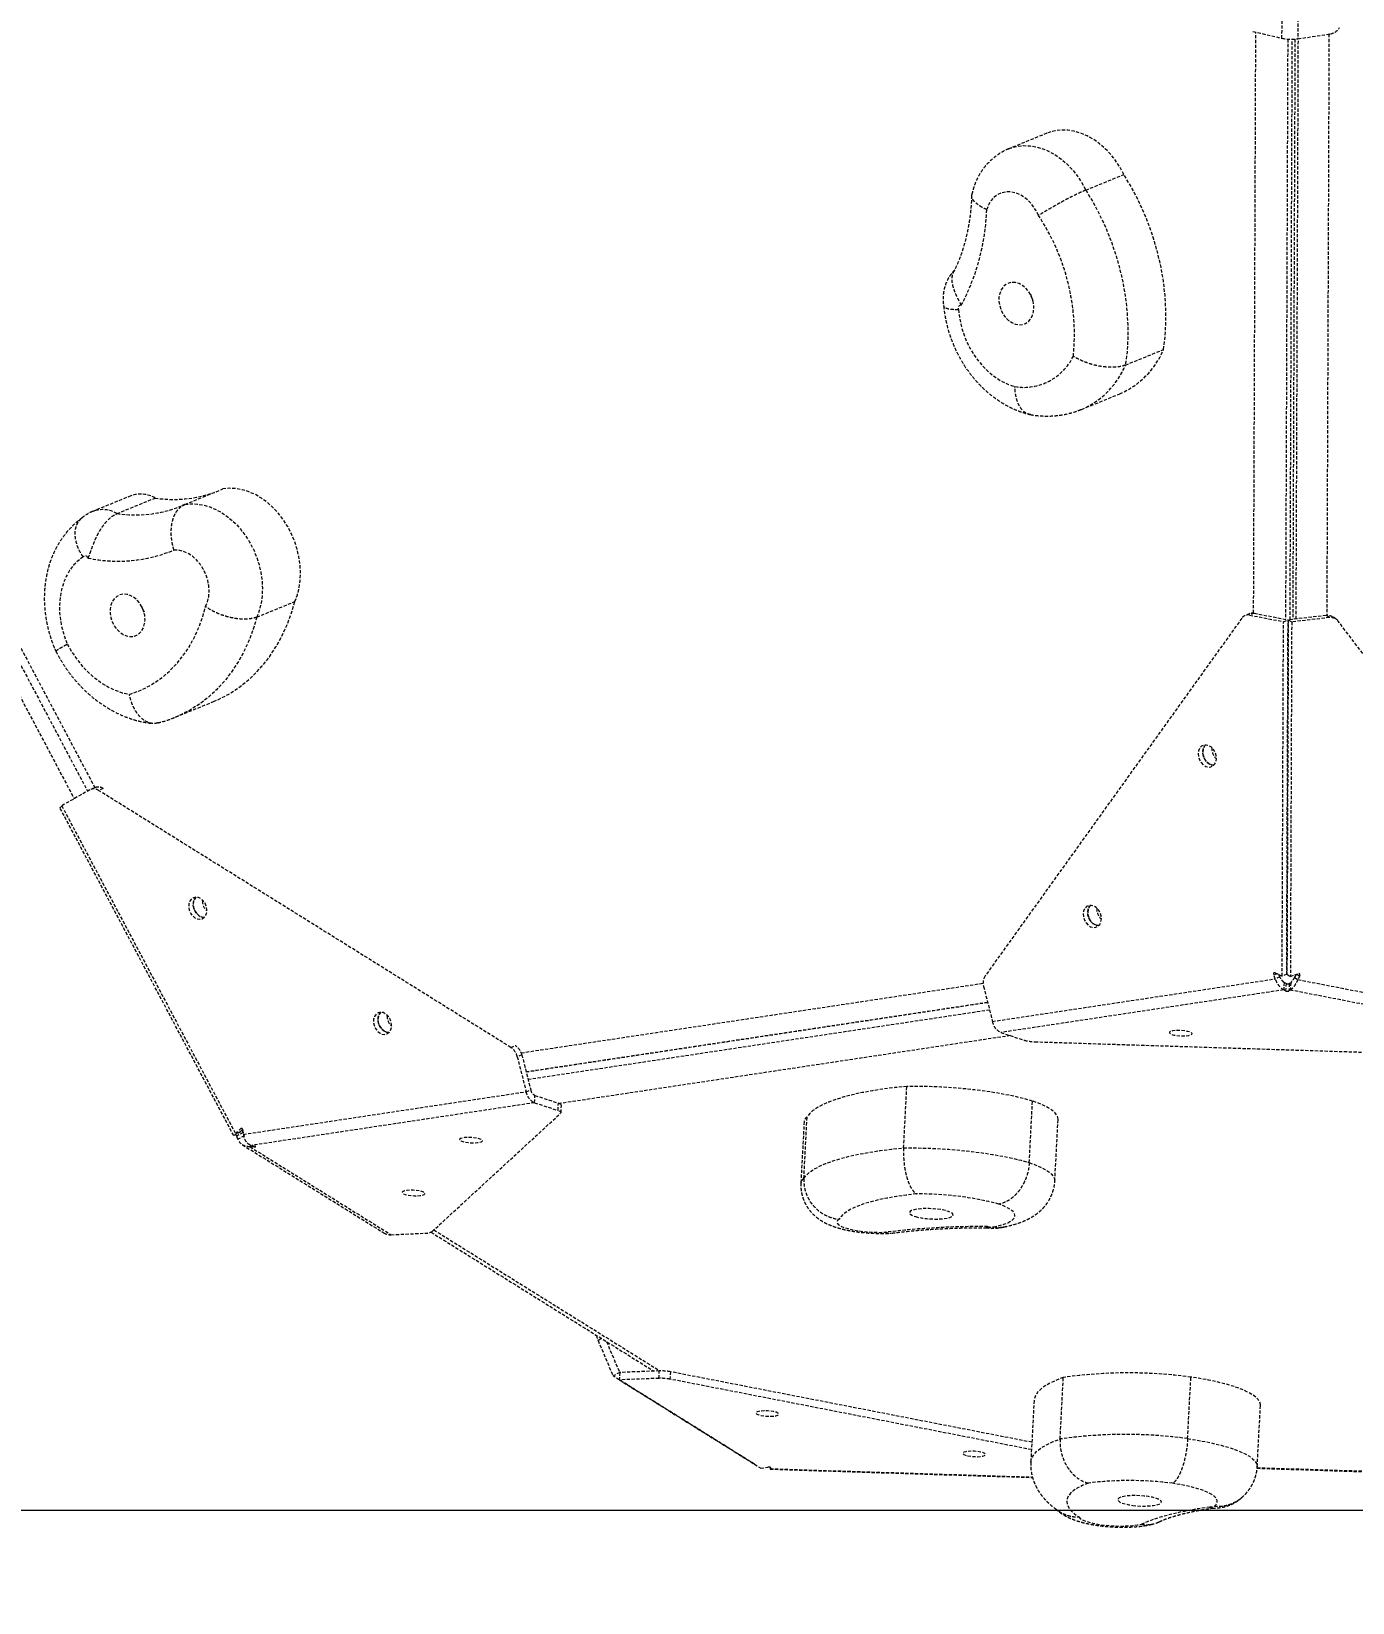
# Model space of a CAD drawing. Header units: millimetres. Extents: x -4077 to 3684, y -3420 to 2611.
# Drawn here: x 48 to 570, y -690 to -70 of the extents above; entities that cross this region are included whole.
import ezdxf

# ---------------------------------------------------------------- set-up
doc = ezdxf.new("R2010")
doc.units = ezdxf.units.MM
doc.linetypes.add('HIDDEN', pattern=[1.905, 1.27, -0.635])
for name, color, linetype in [('DIKOM_ОБЪЕКТ', 7, 'Continuous'), ('DIKOM_РАЗМЕР_ЗОНА', 7, 'Continuous'), ('DIKOM_РАЗМЕР_ОБЪЕКТА', 7, 'Continuous')]:
    doc.layers.add(name, color=color, linetype=linetype)
doc.styles.add('style1', font='arialbd.ttf', dxfattribs={"width": 0.8})
doc.dimstyles.new('1-50', dxfattribs={"dimtxt": 300, "dimasz": 200, "dimexe": 100, "dimexo": 0, "dimgap": 100, "dimtad": 1, "dimtxsty": 'style1', "dimcen": 200, "dimclrd": 7, "dimclre": 7, "dimclrt": 7, "dimadec": 1, "dimazin": 2, "dimtfac": 1, "dimtmove": 0, "dimatfit": 2, "dimfxl": 0, "dimlwd": 25, "dimlwe": 18, "dimarcsym": 0})

# ---------------------------------------------------------------- blocks, each defined once
blk = doc.blocks.new('*D0')
at = {"layer": 'Defpoints', "color": 0, "transparency": 16777216}
for p in [(223.24, 1107.53), (-2045.08, -653.43), (871.98, -653.43)]:
    blk.add_point(p, dxfattribs=at)
at = {"layer": 'DIKOM_РАЗМЕР_ОБЪЕКТА', "color": 7, "lineweight": 18, "transparency": 16777216}
for p, q in [((223.24, 1107.53), (-2145.08, 1107.53)), ((871.98, -653.43), (-2145.08, -653.43))]:
    blk.add_line(p, q, dxfattribs=at)
at = {"layer": 'DIKOM_РАЗМЕР_ОБЪЕКТА', "color": 7, "lineweight": 25, "transparency": 16777216}
blk.add_line((-2045.08, 907.53), (-2045.08, -453.43), dxfattribs=at)
at = {"layer": 'DIKOM_РАЗМЕР_ОБЪЕКТА', "color": 7, "transparency": 16777216}
for points in [[(-2078.42, 907.53), (-2011.75, 907.53), (-2045.08, 1107.53)], [(-2078.42, -453.43), (-2011.75, -453.43), (-2045.08, -653.43)]]:
    blk.add_solid(points, dxfattribs=at)
at = {"layer": 'DIKOM_РАЗМЕР_ОБЪЕКТА', "color": 7, "transparency": 16777216, "insert": (-2298.26, 227.05), "char_height": 300, "attachment_point": 5, "rotation": 90, "style": 'style1'}
blk.add_mtext('{\\fArial|b0|i0|c204|p34;1780}', dxfattribs=at)
blk = doc.blocks.new('*D1')
at = {"layer": 'Defpoints', "color": 0, "transparency": 16777216}
for p in [(1340.73, 88.5), (-1708.32, 11.5), (1340.73, -1149.05)]:
    blk.add_point(p, dxfattribs=at)
at = {"layer": 'DIKOM_РАЗМЕР_ОБЪЕКТА', "color": 7, "lineweight": 18, "transparency": 16777216}
for p, q in [((1340.73, 88.5), (1340.73, -1249.05)), ((-1708.32, 11.5), (-1708.32, -1249.05))]:
    blk.add_line(p, q, dxfattribs=at)
at = {"layer": 'DIKOM_РАЗМЕР_ОБЪЕКТА', "color": 7, "lineweight": 25, "transparency": 16777216}
blk.add_line((-1508.32, -1149.05), (1140.73, -1149.05), dxfattribs=at)
at = {"layer": 'DIKOM_РАЗМЕР_ОБЪЕКТА', "color": 7, "transparency": 16777216}
for points in [[(-1508.32, -1115.72), (-1508.32, -1182.39), (-1708.32, -1149.05)], [(1140.73, -1115.72), (1140.73, -1182.39), (1340.73, -1149.05)]]:
    blk.add_solid(points, dxfattribs=at)
at = {"layer": 'DIKOM_РАЗМЕР_ОБЪЕКТА', "color": 7, "transparency": 16777216, "insert": (-183.79, -895.78), "char_height": 300, "attachment_point": 5, "style": 'style1'}
blk.add_mtext('{\\fArial|b0|i0|c204|p34;3050}', dxfattribs=at)
blk = doc.blocks.new('*D2')
at = {"layer": 'Defpoints', "color": 0, "transparency": 16777216}
for p in [(3683.6, 50.11), (-3206.35, -308.67), (3683.6, -3320.17)]:
    blk.add_point(p, dxfattribs=at)
at = {"layer": 'DIKOM_РАЗМЕР_ЗОНА', "color": 7, "lineweight": 18, "transparency": 16777216}
for p, q in [((3683.6, 50.11), (3683.6, -3420.17)), ((-3206.35, -308.67), (-3206.35, -3420.17))]:
    blk.add_line(p, q, dxfattribs=at)
at = {"layer": 'DIKOM_РАЗМЕР_ЗОНА', "color": 7, "lineweight": 25, "transparency": 16777216}
blk.add_line((-3006.35, -3320.17), (3483.6, -3320.17), dxfattribs=at)
at = {"layer": 'DIKOM_РАЗМЕР_ЗОНА', "color": 7, "transparency": 16777216}
for points in [[(-3006.35, -3286.84), (-3006.35, -3353.5), (-3206.35, -3320.17)], [(3483.6, -3286.84), (3483.6, -3353.5), (3683.6, -3320.17)]]:
    blk.add_solid(points, dxfattribs=at)
at = {"layer": 'DIKOM_РАЗМЕР_ЗОНА', "color": 7, "transparency": 16777216, "insert": (474.26, -3067), "char_height": 300, "attachment_point": 5, "style": 'style1'}
blk.add_mtext('{\\fArial|b0|i0|c204|p34;6900}', dxfattribs=at)
blk = doc.blocks.new('*D3')
at = {"layer": 'Defpoints', "color": 0, "transparency": 16777216}
for p in [(-3626.93, 2611.22), (1348.49, 2611.22), (1348.49, -2791.94)]:
    blk.add_point(p, dxfattribs=at)
at = {"layer": 'DIKOM_РАЗМЕР_ЗОНА', "color": 7, "lineweight": 18, "transparency": 16777216}
for p, q in [((1348.49, 2611.22), (-3726.93, 2611.22)), ((1348.49, -2791.94), (-3726.93, -2791.94))]:
    blk.add_line(p, q, dxfattribs=at)
at = {"layer": 'DIKOM_РАЗМЕР_ЗОНА', "color": 7, "lineweight": 25, "transparency": 16777216}
blk.add_line((-3626.93, -2591.94), (-3626.93, 2411.22), dxfattribs=at)
at = {"layer": 'DIKOM_РАЗМЕР_ЗОНА', "color": 7, "transparency": 16777216}
for points in [[(-3660.26, 2411.22), (-3593.59, 2411.22), (-3626.93, 2611.22)], [(-3660.26, -2591.94), (-3593.59, -2591.94), (-3626.93, -2791.94)]]:
    blk.add_solid(points, dxfattribs=at)
at = {"layer": 'DIKOM_РАЗМЕР_ЗОНА', "color": 7, "transparency": 16777216, "insert": (-3880.1, 379.28), "char_height": 300, "attachment_point": 5, "rotation": 90, "style": 'style1'}
blk.add_mtext('{\\fArial|b0|i0|c204|p34;5400}', dxfattribs=at)

msp = doc.modelspace()

# ---------------------------------------------------------------- linework, layer by layer
at = {"layer": 'DIKOM_ОБЪЕКТ', "color": 7, "linetype": 'HIDDEN', "lineweight": 15}
for p, q in [((541.798, -72.923), (542.331, 66.459)), ((548.613, 66.26), (548.081, -73.122)), ((530.337, -70.22), (541.798, -72.923)), ((530.608, -299.613), (531.478, -70.489)), ((544.068, -73.256), (543.199, -302.052)), ((544.999, -302.168), (545.868, -73.304)), ((546.915, -73.253), (546.047, -302.049)), ((547.389, -301.896), (548.257, -73.096)), ((548.081, -73.122), (560.915, -71.189)), ((560.339, -71.276), (559.469, -300.525)), ((449.057, -110.384), (434.033, -116.507)), ((464.417, -132.791), (479.44, -126.668)), ((-47.347, -160.261), (65.385, -372.784)), ((-42.205, -157.038), (70.655, -369.801)), ((-39.529, -155.277), (73.551, -368.454)), ((480.069, -201.775), (495.092, -195.652)), ((462.776, -219.257), (477.799, -213.133)), ((87.731, -253.355), (72.708, -259.478)), ((109.045, -256.75), (124.069, -250.626)), ((82.27, -260.361), (97.293, -254.238)), ((137.433, -301.167), (152.456, -295.044)), ((525.958, -301.611), (424.691, -442.698)), ((529.088, -299.806), (527.294, -300.537)), ((530.864, -299.648), (529.061, -300.383)), ((529.061, -300.383), (542.391, -302.98)), ((530.864, -299.648), (544.194, -302.246)), ((541.856, -442.769), (542.391, -302.98)), ((542.391, -302.98), (544.194, -302.246)), ((543.659, -442.035), (544.194, -302.246)), ((544.294, -302.249), (543.759, -442.038)), ((559.214, -300.546), (544.294, -302.249)), ((544.294, -302.249), (545.632, -303.083)), ((545.632, -303.083), (545.097, -442.872)), ((560.553, -301.38), (545.632, -303.083)), ((560.553, -301.38), (559.214, -300.546)), ((563.025, -301.912), (561.686, -301.078)), ((676.056, -450.659), (564.011, -302.816)), ((105.314, -340.625), (120.337, -334.502)), ((71.547, -369.296), (60.462, -375.571)), ((73.677, -368.402), (71.882, -369.134)), ((76.824, -368.798), (75.021, -369.533)), ((237.602, -470.878), (75.021, -369.533)), ((59.694, -376.277), (60.576, -375.786)), ((128.309, -505.651), (59.694, -376.277)), ((60.462, -375.571), (129.077, -504.944)), ((115.938, -413.117), (115.959, -412.696)), ((543.74, -421.045), (543.839, -421.005)), ((543.719, -426.494), (543.82, -426.147)), ((543.71, -428.818), (543.81, -428.651)), ((241.701, -473.001), (423.921, -445.555)), ((427.599, -460.635), (539.172, -443.83)), ((539.845, -441.814), (538.545, -442.343)), ((539.172, -443.83), (538.545, -442.343)), ((539.159, -441.488), (541.856, -442.769)), ((540.975, -443.096), (539.172, -443.83)), ((540.975, -443.096), (540.582, -442.164)), ((543.659, -442.035), (541.856, -442.769)), ((542.625, -445.273), (542.472, -448.185)), ((543.406, -445.644), (542.625, -445.273)), ((543.406, -445.644), (543.253, -448.556)), ((543.759, -442.038), (545.097, -442.872)), ((544.699, -445.685), (544.547, -448.597)), ((545.259, -445.356), (544.699, -445.685)), ((545.097, -442.872), (548.123, -441.772)), ((545.259, -445.356), (545.106, -448.268)), ((547.357, -442.05), (546.75, -443.278)), ((546.75, -443.278), (548.089, -444.113)), ((547.643, -441.946), (548.802, -442.668)), ((548.802, -442.668), (548.089, -444.113)), ((548.089, -444.113), (672.66, -468.396)), ((424.107, -446.828), (427.599, -460.635)), ((542.472, -448.185), (430.899, -464.989)), ((543.253, -448.556), (542.472, -448.185)), ((545.106, -448.268), (544.547, -448.597)), ((669.678, -472.552), (545.106, -448.268)), ((188.808, -458.533), (188.828, -458.121)), ((243.634, -480.422), (425.669, -453.003)), ((425.727, -453.233), (243.692, -480.652)), ((244.396, -483.435), (426.431, -456.016)), ((237.602, -470.878), (239.405, -470.143)), ((434.666, -466.222), (256.862, -493.003)), ((430.899, -464.989), (440.169, -468.022)), ((444.353, -468.641), (658.286, -475.417)), ((241.959, -473.801), (240.157, -474.536)), ((240.157, -474.536), (243.649, -488.342)), ((241.959, -473.801), (245.452, -487.607)), ((132.081, -505.148), (243.649, -488.342)), ((243.649, -488.342), (245.452, -487.607)), ((392.555, -510.502), (393.828, -486.236)), ((246.949, -492.697), (135.381, -509.503)), ((246.949, -492.697), (247.102, -489.785)), ((246.949, -492.697), (256.219, -495.729)), ((247.102, -489.785), (256.372, -492.817)), ((256.219, -495.729), (256.372, -492.817)), ((257.406, -496.564), (257.559, -493.652)), ((442.115, -516.286), (443.388, -492.02)), ((206.589, -543.454), (257.265, -496.821)), ((353.296, -500.09), (352.023, -524.356)), ((353.195, -522.574), (354.467, -498.308)), ((452.197, -523.508), (453.469, -499.242)), ((130.856, -504.231), (128.309, -505.651)), ((129.077, -504.944), (130.952, -502.974)), ((130.88, -504.209), (129.077, -504.944)), ((132.015, -504.427), (129.508, -505.824)), ((129.969, -507.092), (129.508, -505.824)), ((132.516, -505.672), (129.969, -507.092)), ((130.856, -504.231), (130.851, -504.221)), ((130.868, -504.214), (130.856, -504.231)), ((130.88, -504.209), (131.835, -503.205)), ((131.356, -502.809), (130.952, -502.974)), ((131.938, -503.588), (132.081, -505.148)), ((131.765, -509.268), (187.519, -544.013)), ((134.802, -509.234), (134.757, -510.077)), ((134.757, -510.077), (190.387, -544.745)), ((136.34, -510.083), (134.757, -510.077)), ((135.381, -509.503), (136.646, -509.801)), ((136.358, -509.733), (136.34, -510.083)), ((190.387, -544.745), (203.634, -544.118)), ((206.113, -543.719), (294.058, -598.534)), ((207.251, -542.844), (296.456, -598.445)), ((273.378, -585.644), (272.014, -586.404)), ((272.014, -586.404), (277.925, -600.419)), ((275.361, -586.88), (280.472, -598.999)), ((277.925, -600.419), (280.472, -598.999)), ((333.705, -635.199), (277.925, -600.419)), ((280.548, -599.047), (280.395, -601.958)), ((280.548, -599.047), (280.472, -598.999)), ((296.169, -598.453), (280.548, -599.047)), ((296.017, -601.365), (296.169, -598.453)), ((300.529, -598.771), (300.376, -601.683)), ((443.131, -626.578), (300.529, -598.771)), ((504.587, -625.146), (505.859, -600.88)), ((296.017, -601.365), (280.395, -601.958)), ((280.395, -601.958), (336.175, -636.739)), ((442.979, -629.49), (300.376, -601.683)), ((454.274, -625.281), (455.546, -601.016)), ((443.994, -610.136), (442.721, -634.402)), ((532.037, -636.219), (533.309, -611.953)), ((333.705, -635.199), (333.705, -635.199)), ((336.175, -636.739), (339.038, -636.431)), ((339.878, -636.605), (339.868, -637.162)), ((339.882, -637.181), (443.427, -640.462)), ((339.945, -637.014), (339.884, -637.136)), ((339.966, -636.609), (339.945, -637.014)), ((340.142, -636.646), (339.945, -637.014)), ((339.945, -637.014), (443.381, -640.291)), ((340.145, -636.595), (340.142, -636.646)), ((531.976, -636.838), (726.021, -642.982)), ((532.013, -636.585), (726.034, -642.728))]:
    msp.add_line(p, q, dxfattribs=at)
at = {"layer": 'DIKOM_ОБЪЕКТ', "color": 7, "linetype": 'HIDDEN', "lineweight": 15, "flags": 128}
for points in [[(479.44, -126.668), (477.919, -123.844), (476.177, -121.186), (474.235, -118.725), (472.118, -116.493), (469.852, -114.516), (467.464, -112.82), (464.984, -111.425), (462.443, -110.348), (459.872, -109.604), (457.302, -109.199), (454.766, -109.141), (452.294, -109.429), (449.918, -110.06), (449.057, -110.384)], [(434.062, -116.496), (434.894, -116.184), (437.271, -115.552), (439.743, -115.264), (442.279, -115.323), (444.848, -115.727), (447.42, -116.472), (449.961, -117.548), (452.441, -118.944), (454.828, -120.64), (457.095, -122.616), (459.212, -124.848), (461.153, -127.309), (462.896, -129.968), (464.417, -132.791)], [(495.092, -195.652), (495.701, -190.435), (495.999, -185.109), (495.986, -179.699), (495.661, -174.232), (495.026, -168.732), (494.084, -163.227), (492.839, -157.741), (491.297, -152.301), (489.467, -146.932), (487.355, -141.659), (484.972, -136.509), (482.33, -131.504), (479.44, -126.668)], [(445.751, -142.814), (444.719, -140.744), (443.448, -138.846), (441.972, -137.173), (440.331, -135.769), (438.572, -134.675), (436.74, -133.919), (434.888, -133.523), (433.065, -133.497), (431.322, -133.841), (429.706, -134.547), (428.261, -135.596), (427.028, -136.957), (426.039, -138.595), (425.322, -140.464)], [(464.417, -132.791), (467.306, -137.627), (469.949, -142.632), (472.331, -147.783), (474.443, -153.055), (476.274, -158.424), (477.816, -163.864), (479.06, -169.35), (480.002, -174.856), (480.638, -180.355), (480.963, -185.823), (480.976, -191.232), (480.678, -196.558), (480.069, -201.775)], [(436.691, -169.241), (435.312, -169.172), (434.002, -169.445), (432.817, -170.048), (431.804, -170.958), (431.005, -172.136), (430.453, -173.534), (430.17, -175.096), (430.167, -176.757), (430.446, -178.449), (430.994, -180.103), (431.789, -181.652), (432.799, -183.031), (433.982, -184.185), (435.289, -185.066), (436.668, -185.638), (438.061, -185.878), (439.413, -185.775), (440.666, -185.335), (441.771, -184.574), (442.681, -183.525), (443.361, -182.23), (443.781, -180.743), (443.924, -179.123), (443.785, -177.438), (443.37, -175.756), (442.695, -174.146), (441.788, -172.675), (440.686, -171.402), (439.434, -170.379), (438.084, -169.649), (436.691, -169.241)], [(415.267, -178.231), (414.978, -178.188), (414.704, -178.238), (414.464, -178.376), (414.275, -178.594), (414.149, -178.876), (414.096, -179.203), (414.118, -179.553), (414.215, -179.9)], [(442.549, -173.872), (443.013, -175.205), (443.527, -176.27)], [(414.215, -179.9), (414.568, -183.034), (415.206, -186.167), (416.12, -189.261), (417.298, -192.275), (418.727, -195.173), (420.388, -197.918), (422.261, -200.476), (424.321, -202.814), (426.544, -204.904), (428.901, -206.719), (431.362, -208.236), (433.897, -209.436), (436.474, -210.304)], [(152.456, -295.044), (153.416, -292.421), (154.106, -289.626), (154.517, -286.694), (154.643, -283.66), (154.483, -280.564), (154.039, -277.441), (153.317, -274.332), (152.326, -271.274), (151.077, -268.306), (149.586, -265.463), (147.872, -262.78), (145.955, -260.292), (143.86, -258.028), (141.612, -256.016), (139.238, -254.282), (136.769, -252.846), (134.234, -251.727), (131.665, -250.937), (129.093, -250.488), (126.551, -250.384), (124.069, -250.626)], [(109.045, -256.75), (111.527, -256.507), (114.07, -256.611), (116.642, -257.061), (119.211, -257.85), (121.745, -258.969), (124.215, -260.405), (126.588, -262.14), (128.837, -264.151), (130.932, -266.415), (132.849, -268.904), (134.563, -271.586), (136.054, -274.429), (137.302, -277.398), (138.294, -280.456), (139.016, -283.565), (139.46, -286.687), (139.619, -289.784), (139.493, -292.817), (139.083, -295.749), (138.393, -298.544), (137.433, -301.167)], [(68.93, -277.426), (66.94, -278.936), (65.147, -280.745), (63.574, -282.829), (62.241, -285.162), (61.163, -287.715), (60.356, -290.457), (59.828, -293.352), (59.587, -296.364), (59.636, -299.456), (59.974, -302.589), (60.596, -305.723), (61.495, -308.819), (62.66, -311.839)], [(70.849, -277.922), (70.68, -277.603), (70.454, -277.334), (70.19, -277.133), (69.903, -277.013), (69.615, -276.984), (69.345, -277.047), (69.111, -277.198), (68.93, -277.426)], [(117.209, -297.023), (117.971, -295.188), (118.444, -293.164), (118.616, -291.007), (118.481, -288.775), (118.043, -286.531), (117.314, -284.334), (116.314, -282.247), (115.071, -280.325), (113.618, -278.621), (111.996, -277.182), (110.248, -276.048), (108.423, -275.249), (106.571, -274.807), (104.741, -274.735)], [(92.092, -297.13), (91.186, -295.658), (90.085, -294.384), (88.834, -293.36), (87.485, -292.628), (86.092, -292.218), (84.712, -292.147), (83.402, -292.418), (82.216, -293.02), (81.202, -293.927), (80.402, -295.104), (79.848, -296.502), (79.564, -298.063), (79.56, -299.723), (79.837, -301.416), (80.383, -303.07), (81.177, -304.62), (82.186, -306), (83.368, -307.155), (84.675, -308.038), (86.053, -308.611), (87.447, -308.853), (88.798, -308.752), (90.053, -308.314), (91.158, -307.555), (92.07, -306.508), (92.751, -305.214), (93.172, -303.727), (93.317, -302.108), (93.18, -300.423), (92.766, -298.741), (92.092, -297.13)], [(87.16, -331.639), (90.716, -330.377), (94.134, -328.779), (97.397, -326.853), (100.486, -324.611), (103.386, -322.063), (106.08, -319.225), (108.554, -316.109), (110.795, -312.735), (112.791, -309.119), (114.532, -305.281), (116.007, -301.242), (117.209, -297.023)], [(91.942, -296.848), (92.402, -298.172), (92.92, -299.246)], [(120.337, -334.502), (122.246, -333.675), (126.094, -331.693), (129.768, -329.363), (133.25, -326.697), (136.524, -323.706), (139.574, -320.404), (142.386, -316.808), (144.947, -312.934), (147.245, -308.801), (149.268, -304.427), (151.008, -299.835), (152.456, -295.044)], [(137.433, -301.167), (135.985, -305.958), (134.245, -310.551), (132.222, -314.924), (129.924, -319.058), (127.363, -322.932), (124.551, -326.528), (121.501, -329.829), (118.227, -332.82), (114.745, -335.487), (111.071, -337.816), (107.223, -339.798), (105.318, -340.623)], [(62.66, -311.839), (64.421, -314.896), (66.396, -317.78), (68.564, -320.461), (70.904, -322.914), (73.393, -325.113), (76.006, -327.037), (78.716, -328.666), (81.497, -329.984), (84.321, -330.978), (87.16, -331.639)], [(509.895, -358.558), (510.736, -359.447), (511.708, -360.055), (512.731, -360.333), (513.723, -360.259), (514.603, -359.838), (515.3, -359.106), (515.757, -358.121), (515.938, -356.962), (515.828, -355.725), (515.436, -354.508), (514.793, -353.411), (513.951, -352.523), (512.98, -351.915), (511.957, -351.637), (510.965, -351.711), (510.085, -352.131), (509.388, -352.864), (508.93, -353.849), (508.749, -355.007), (508.859, -356.245), (509.252, -357.461), (509.895, -358.558)], [(511.624, -351.622), (511.121, -352.238), (510.691, -353.246), (510.541, -354.417), (510.682, -355.657), (511.103, -356.865), (511.77, -357.944), (512.629, -358.806), (513.61, -359.381), (514.634, -359.622), (514.857, -359.628)], [(514.873, -359.613), (514.534, -359.598), (513.511, -359.32), (512.539, -358.712), (511.698, -357.824), (511.055, -356.727), (510.662, -355.51), (510.552, -354.273), (510.733, -353.115), (511.19, -352.129), (511.617, -351.622)], [(115.881, -420.111), (116.695, -419.56), (117.302, -418.718), (117.652, -417.653), (117.717, -416.451), (117.492, -415.21), (116.994, -414.03), (116.264, -413.007), (115.362, -412.223), (114.36, -411.743), (113.339, -411.604), (112.383, -411.819), (111.568, -412.37), (110.961, -413.212), (110.611, -414.277), (110.547, -415.479), (110.772, -416.72), (111.27, -417.901), (112, -418.924), (112.902, -419.707), (113.904, -420.188), (114.925, -420.326), (115.881, -420.111)], [(113.412, -411.602), (112.913, -412.215), (112.483, -413.222), (112.333, -414.394), (112.474, -415.634), (112.895, -416.842), (113.562, -417.921), (114.421, -418.783), (115.402, -419.357), (116.426, -419.599), (116.649, -419.605)], [(116.661, -419.593), (115.707, -419.453), (114.705, -418.973), (113.803, -418.189), (113.073, -417.166), (112.575, -415.986), (112.349, -414.745), (112.414, -413.543), (112.764, -412.478), (113.371, -411.636), (113.405, -411.603)], [(464.509, -421.791), (465.351, -422.679), (466.322, -423.287), (467.346, -423.565), (468.337, -423.491), (469.217, -423.071), (469.914, -422.338), (470.372, -421.353), (470.553, -420.194), (470.443, -418.957), (470.05, -417.74), (469.407, -416.643), (468.566, -415.755), (467.594, -415.147), (466.571, -414.869), (465.579, -414.943), (464.699, -415.363), (464.002, -416.096), (463.545, -417.081), (463.364, -418.24), (463.474, -419.477), (463.866, -420.694), (464.509, -421.791)], [(466.246, -414.854), (465.741, -415.471), (465.312, -416.479), (465.161, -417.65), (465.303, -418.89), (465.724, -420.099), (466.391, -421.178), (467.249, -422.039), (468.23, -422.614), (469.254, -422.855), (469.47, -422.861)], [(469.488, -422.845), (469.148, -422.83), (468.125, -422.552), (467.154, -421.944), (466.312, -421.056), (465.669, -419.959), (465.277, -418.743), (465.166, -417.505), (465.347, -416.347), (465.805, -415.361), (466.232, -414.854)], [(188.746, -465.532), (189.561, -464.981), (190.168, -464.139), (190.518, -463.074), (190.583, -461.872), (190.357, -460.631), (189.859, -459.451), (189.13, -458.427), (188.227, -457.644), (187.225, -457.163), (186.205, -457.025), (185.248, -457.24), (184.434, -457.791), (183.827, -458.633), (183.477, -459.698), (183.412, -460.9), (183.638, -462.141), (184.135, -463.321), (184.865, -464.344), (185.768, -465.128), (186.77, -465.608), (187.79, -465.747), (188.746, -465.532)], [(186.277, -457.023), (185.783, -457.63), (185.353, -458.638), (185.203, -459.809), (185.344, -461.049), (185.765, -462.258), (186.432, -463.336), (187.291, -464.198), (188.272, -464.773), (189.296, -465.014), (189.521, -465.02)], [(189.527, -465.014), (188.572, -464.874), (187.57, -464.393), (186.668, -463.61), (185.938, -462.587), (185.441, -461.406), (185.215, -460.165), (185.28, -458.963), (185.63, -457.898), (186.237, -457.056), (186.271, -457.023)], [(503.419, -464.352), (502.168, -464.227), (500.892, -464.186), (499.695, -464.233), (498.673, -464.363), (497.909, -464.567), (497.465, -464.828), (497.377, -465.125), (497.652, -465.433), (498.268, -465.727), (499.174, -465.985), (500.299, -466.185), (501.549, -466.31), (502.825, -466.351), (504.022, -466.304), (505.044, -466.173), (505.808, -465.969), (506.253, -465.709), (506.341, -465.412), (506.066, -465.104), (505.45, -464.809), (504.543, -464.552), (503.419, -464.352)], [(393.828, -486.236), (389.064, -486.726), (384.524, -487.303), (380.228, -487.963), (376.196, -488.704), (372.447, -489.522), (369, -490.413), (365.87, -491.373), (363.072, -492.397), (360.619, -493.481), (358.523, -494.62), (356.794, -495.808), (355.44, -497.039), (354.467, -498.308)], [(443.388, -492.02), (440.149, -491.122), (436.644, -490.281), (432.9, -489.504), (428.948, -488.798), (424.819, -488.169), (420.546, -487.621), (416.162, -487.159), (411.703, -486.786), (407.204, -486.505), (402.702, -486.319), (398.231, -486.229), (393.828, -486.236)], [(256.372, -492.817), (256.726, -492.946), (257.021, -493.08), (257.255, -493.219), (257.425, -493.36), (257.526, -493.501), (257.559, -493.641), (257.559, -493.652)], [(453.469, -499.242), (453.386, -498.462), (452.963, -497.518), (452.189, -496.569), (451.072, -495.623), (449.62, -494.687), (447.846, -493.77), (445.763, -492.879), (443.388, -492.02)], [(257.265, -496.821), (257.37, -496.69), (257.407, -496.553), (257.374, -496.413), (257.272, -496.272), (257.103, -496.131), (256.869, -495.992), (256.573, -495.857), (256.219, -495.729)], [(218.374, -506.606), (217.732, -506.835), (217.427, -507.112), (217.485, -507.416), (217.901, -507.722), (218.641, -508.005), (219.645, -508.242), (220.831, -508.413), (222.104, -508.505), (223.361, -508.511), (224.499, -508.43), (225.427, -508.268), (226.069, -508.039), (226.373, -507.761), (226.315, -507.457), (225.899, -507.152), (225.16, -506.869), (224.156, -506.632), (222.969, -506.461), (221.696, -506.368), (220.44, -506.363), (219.301, -506.444), (218.374, -506.606)], [(353.195, -522.574), (354.168, -521.305), (355.522, -520.074), (357.251, -518.886), (359.347, -517.747), (361.799, -516.663), (364.597, -515.639), (367.727, -514.679), (371.175, -513.787), (374.923, -512.97), (378.955, -512.229), (383.252, -511.569), (387.792, -510.992), (392.555, -510.502)], [(392.555, -510.502), (396.958, -510.495), (401.429, -510.585), (405.932, -510.771), (410.43, -511.052), (414.89, -511.425), (419.273, -511.887), (423.547, -512.435), (427.676, -513.064), (431.628, -513.77), (435.372, -514.546), (438.876, -515.387), (442.115, -516.286)], [(442.115, -516.286), (444.49, -517.145), (446.573, -518.036), (448.348, -518.953), (449.8, -519.889), (450.917, -520.834), (451.69, -521.783), (452.114, -522.728), (452.197, -523.508)], [(195.727, -527.445), (195.086, -527.674), (194.781, -527.951), (194.839, -528.255), (195.255, -528.561), (195.995, -528.844), (196.999, -529.08), (198.185, -529.252), (199.458, -529.344), (200.715, -529.35), (201.853, -529.269), (202.781, -529.107), (203.423, -528.878), (203.727, -528.6), (203.669, -528.296), (203.253, -527.991), (202.513, -527.708), (201.51, -527.471), (200.323, -527.3), (199.05, -527.208), (197.794, -527.202), (196.655, -527.283), (195.727, -527.445)], [(397.611, -528.654), (393.551, -529.121), (389.709, -529.666), (386.105, -530.288), (382.76, -530.982), (379.69, -531.746), (376.914, -532.574), (374.444, -533.463), (372.295, -534.408), (370.478, -535.404), (369.003, -536.445), (367.878, -537.525), (367.108, -538.64)], [(428.082, -541.575), (430.227, -541.112), (432.088, -540.581), (433.641, -539.989), (434.868, -539.345), (435.753, -538.656), (436.284, -537.93), (436.456, -537.178), (436.265, -536.408), (435.715, -535.63), (434.812, -534.853), (433.568, -534.088), (431.998, -533.344), (430.122, -532.631)], [(367.108, -538.64), (366.487, -539.135), (366.242, -539.665), (366.38, -540.217), (366.897, -540.774), (367.779, -541.322), (369.001, -541.846), (370.532, -542.331), (372.327, -542.764), (374.339, -543.134), (376.512, -543.43), (378.787, -543.643), (381.101, -543.769), (383.391, -543.803), (385.595, -543.745)], [(397.191, -537.567), (398.511, -537.901), (400.033, -538.177), (401.695, -538.383), (403.428, -538.512), (405.163, -538.557), (406.828, -538.518), (408.354, -538.395), (409.68, -538.194), (410.75, -537.922), (411.522, -537.592), (411.964, -537.216), (412.056, -536.811), (411.797, -536.391), (411.196, -535.976), (410.277, -535.581), (409.08, -535.223), (407.651, -534.917), (406.051, -534.675), (404.344, -534.506), (402.601, -534.419), (400.893, -534.416), (399.289, -534.498), (397.856, -534.661), (396.651, -534.898), (395.725, -535.2), (395.116, -535.555), (394.847, -535.948), (394.931, -536.362), (395.364, -536.782), (396.127, -537.189), (397.191, -537.567)], [(533.309, -611.953), (533.305, -611.628), (533.052, -610.689), (532.448, -609.741), (531.497, -608.793), (530.207, -607.852), (528.587, -606.925), (526.652, -606.02), (524.417, -605.144), (521.899, -604.305), (519.119, -603.51), (516.1, -602.763), (512.866, -602.073), (509.444, -601.443), (505.859, -600.88)], [(455.546, -601.016), (452.821, -602.053), (450.444, -603.15), (448.426, -604.299), (446.777, -605.497), (445.504, -606.737), (444.614, -608.013), (444.11, -609.32), (443.994, -610.136)], [(340.028, -616.345), (341.198, -616.281), (342.175, -616.135), (342.879, -615.918), (343.253, -615.648), (343.268, -615.347), (342.922, -615.04), (342.244, -614.751), (341.287, -614.503), (340.129, -614.317), (338.865, -614.208), (337.597, -614.185), (336.428, -614.249), (335.451, -614.395), (334.747, -614.612), (334.372, -614.882), (334.357, -615.183), (334.703, -615.49), (335.382, -615.779), (336.339, -616.027), (337.496, -616.213), (338.76, -616.322), (340.028, -616.345)], [(442.721, -634.402), (442.838, -633.586), (443.341, -632.279), (444.232, -631.003), (445.504, -629.763), (447.154, -628.565), (449.172, -627.415), (451.549, -626.319), (454.274, -625.281)], [(504.587, -625.146), (508.171, -625.709), (511.594, -626.339), (514.828, -627.029), (517.847, -627.775), (520.626, -628.571), (523.144, -629.41), (525.38, -630.286), (527.315, -631.191), (528.934, -632.118), (530.225, -633.059), (531.176, -634.007), (531.78, -634.955), (532.032, -635.894), (532.037, -636.219)], [(421.63, -632.257), (422.8, -632.193), (423.777, -632.047), (424.481, -631.83), (424.855, -631.56), (424.87, -631.259), (424.525, -630.952), (423.846, -630.662), (422.889, -630.415), (421.732, -630.229), (420.468, -630.12), (419.199, -630.097), (418.03, -630.161), (417.053, -630.307), (416.349, -630.524), (415.974, -630.794), (415.959, -631.095), (416.305, -631.402), (416.984, -631.691), (417.941, -631.939), (419.098, -632.125), (420.362, -632.234), (421.63, -632.257)], [(465.297, -642.679), (463.072, -643.612), (461.177, -644.596), (459.621, -645.626), (458.414, -646.698), (457.561, -647.806), (457.067, -648.942), (456.935, -650.102), (457.166, -651.279), (457.758, -652.467), (458.708, -653.659), (460.011, -654.85), (461.659, -656.032)], [(515.125, -651.77), (515.862, -651.064), (516.241, -650.326), (516.26, -649.565), (515.916, -648.79), (515.216, -648.012), (514.167, -647.239), (512.782, -646.482), (511.08, -645.75), (509.081, -645.052), (506.81, -644.397), (504.297, -643.793), (501.571, -643.248), (498.669, -642.769)], [(482.952, -651.46), (484.654, -651.632), (486.398, -651.724), (488.11, -651.732), (489.721, -651.655), (491.165, -651.496), (492.383, -651.263), (493.326, -650.963), (493.953, -650.611), (494.241, -650.22), (494.176, -649.806), (493.762, -649.387), (493.016, -648.978), (491.968, -648.598), (490.661, -648.261), (489.148, -647.982), (487.492, -647.772), (485.761, -647.639), (484.024, -647.589), (482.354, -647.624), (480.818, -647.742), (479.48, -647.939), (478.394, -648.207), (477.605, -648.534), (477.145, -648.908), (477.033, -649.312), (477.274, -649.731), (477.857, -650.147), (478.759, -650.544), (479.942, -650.904), (481.359, -651.214), (482.952, -651.46)], [(461.659, -656.032), (462.173, -656.589), (463.052, -657.138), (464.273, -657.662), (465.8, -658.147), (467.594, -658.581), (469.604, -658.951), (471.776, -659.247), (474.051, -659.461), (476.365, -659.588), (478.656, -659.623), (480.86, -659.566), (482.918, -659.418), (484.773, -659.183), (486.375, -658.869)], [(486.375, -658.869), (488.783, -657.813), (491.482, -656.807), (494.462, -655.854), (497.712, -654.959), (501.222, -654.123), (504.979, -653.35), (508.969, -652.643), (513.179, -652.004)], [(513.179, -652.004), (513.525, -652.046), (513.887, -652.067), (514.24, -652.065), (514.559, -652.04), (514.823, -651.995), (515.013, -651.931), (515.116, -651.855), (515.125, -651.77)]]:
    msp.add_lwpolyline(points, dxfattribs=at)
at = {"layer": 'DIKOM_ОБЪЕКТ', "color": 7, "linetype": 'HIDDEN', "lineweight": 15}
for centre, radius, start, end in [((545.491, -55.625), 17.688, 257.948589, 278.419253), ((559.979, -65.956), 5.316, 280.132709, 329.126403), ((338.849, -137.664), 86.518, 332.038263, 358.145102), ((374.88, -189.83), 85.048, 354.280419, 33.560997), ((464.997, -183.175), 32.579, 293.137441, 337.480848), ((439.917, -188.81), 21.768, 260.899589, 334.136695), ((449.978, -189.301), 32.574, 293.067241, 337.482656), ((91.592, -263.759), 11.097, 59.085901, 110.361361), ((104.503, -206.166), 48.609, 261.470951, 289.507581), ((76.569, -269.882), 11.098, 59.086866, 110.368336), ((89.516, -212.854), 48.056, 261.327913, 291.819505), ((82.62, -221.293), 57.84, 258.258622, 292.486691), ((528.434, -303.334), 3.017, 77.997275, 145.162934), ((530.237, -302.667), 3.083, 78.270411, 111.719983), ((559.693, -304.329), 3.813, 58.489251, 97.222966), ((561.043, -305.083), 3.735, 37.369938, 97.553933), ((519.296, -353.163), 5.148, 174.98355, 229.236753), ((73.088, -372.291), 3.369, 54.982609, 117.217741), ((74.871, -371.611), 3.424, 55.239546, 110.272282), ((121.145, -413.111), 5.207, 180.07223, 228.913054), ((473.918, -416.396), 5.149, 175.03637, 229.143026), ((428.927, -445.403), 5.026, 147.43274, 196.469712), ((194.016, -458.526), 5.208, 180.074964, 228.845205), ((433.426, -459.646), 5.911, 189.627164, 244.686801), ((236.042, -475.212), 6.083, 13.411197, 56.43473), ((444.592, -452.576), 16.066, 254.020188, 269.146383), ((234.239, -475.947), 6.083, 13.411197, 56.43473), ((249.476, -487.353), 5.911, 189.629632, 244.689062), ((248.366, -487.113), 2.956, 189.63127, 244.687425), ((355.689, -500.388), 2.412, 120.437411, 172.913696), ((354.417, -524.654), 2.412, 120.435854, 172.903309), ((398.906, -652.959), 124.311, 75.456822, 90.596729), ((190.123, -539.796), 4.956, 238.313863, 273.06088), ((203.901, -538.405), 5.719, 267.325376, 298.026514), ((422.121, -840.907), 299.398, 89.314498, 97.007477), ((426.967, -537.627), 4.103, 252.056095, 285.761518), ((280.505, -582.599), 9.304, 191.140162, 204.136597), ((296.915, -618.295), 19.856, 79.512825, 92.150959), ((481.192, -782.646), 183.432, 82.271593, 98.036909), ((296.761, -621.212), 19.861, 79.51454, 92.149243), ((479.919, -806.904), 183.424, 82.27125, 98.037252), ((481.632, -773.362), 131.7, 82.567511, 97.125156)]:
    msp.add_arc(centre, radius, start, end, dxfattribs=at)
for centre, major_axis, ratio, start_param, end_param in [((539.156, -442.251), (-0.508, 0.769), 0.6343528, 5.47353, 7.5679251), ((544.017, -445.552), (0.75, -0.049), 0.2945076, 3.7795527, 5.8739478), ((548.12, -442.535), (0.63, 0.691), 0.6884804, 5.1095782, 7.2039733), ((543.864, -448.464), (0.75, -0.049), 0.2945076, 3.7795527, 5.8739478), ((129.203, -505.634), (-0.353, 0.726), 0.2556264, 4.326148, 5.2763973), ((131.326, -503.68), (-0.03, 0.874), 0.7046065, 4.7937637, 6.8881588), ((131.75, -504.215), (-0.353, 0.726), 0.2556264, 4.326148, 5.7964914), ((136.035, -509.893), (0.933, -0.068), 0.1902812, 5.0589787, 7.1533739), ((339.343, -636.621), (0.807, 0.003), 0.2556158, 6.1457962, 8.2401913)]:
    msp.add_ellipse(centre, major_axis=major_axis, ratio=ratio, start_param=start_param, end_param=end_param, dxfattribs=at)
for points, knots in [([(434.08, -116.511), (433.947, -116.558), (432.964, -116.902), (431.249, -117.827), (428.984, -119.278), (426.916, -121.002), (425.049, -122.945), (423.4, -125.096), (421.98, -127.434), (420.81, -129.944), (419.962, -132.319), (419.612, -133.881), (419.468, -134.525)], [0, 0, 0, 0, 0.0176194, 0.1299414, 0.2416818, 0.3531553, 0.464746, 0.5768161, 0.6897085, 0.8037156, 0.9190476, 1, 1, 1, 1]), ([(419.393, -134.919), (419.371, -135.521), (419.296, -137.646), (419.001, -141.227), (418.422, -145.606), (417.614, -149.853), (416.59, -153.956), (415.352, -157.895), (413.94, -161.629), (412.846, -163.94), (412.308, -165.076)], [0, 0, 0, 0, 0.0536201, 0.1892163, 0.32478, 0.4603924, 0.5961224, 0.7320508, 0.8682915, 1, 1, 1, 1]), ([(425.322, -140.464), (425.309, -140.459), (424.414, -140.053), (422.988, -139.309), (421.381, -138.193), (420.297, -137.169), (419.617, -136.138), (419.33, -135.249), (419.448, -134.73), (419.493, -134.531)], [0, 0, 0, 0, 0.0031851, 0.2264725, 0.3915561, 0.5613451, 0.7257039, 0.8947602, 1, 1, 1, 1]), ([(464.417, -132.791), (463.893, -133.012), (462.83, -133.459), (460.947, -134.338), (458.894, -135.35), (456.739, -136.464), (454.511, -137.664), (452.308, -138.893), (450.153, -140.136), (447.917, -141.468), (446.496, -142.344), (445.761, -142.807), (445.751, -142.814)], [0, 0, 0, 0, 0.10538227, 0.21382653, 0.31921464, 0.42764786, 0.53313622, 0.64166775, 0.74742494, 0.85622128, 0.99785007, 1, 1, 1, 1]), ([(412.65, -164.327), (412.617, -164.357), (412.054, -164.867), (411.157, -166.047), (410.003, -167.84), (409.125, -169.78), (408.503, -171.812), (408.143, -173.919), (408.084, -176.067), (408.172, -177.624), (408.364, -178.435), (408.389, -178.541)], [0, 0, 0, 0, 0.008651, 0.14793003, 0.28607176, 0.42356031, 0.56094688, 0.69884468, 0.83794313, 0.97892959, 1, 1, 1, 1]), ([(415.267, -178.231), (415.264, -178.223), (415.018, -177.62), (414.415, -176.45), (413.49, -174.621), (412.627, -172.666), (411.985, -170.664), (411.654, -168.762), (411.693, -167.054), (411.93, -165.813), (412.267, -165.246), (412.355, -165.099)], [0, 0, 0, 0, 0.0014969, 0.1124822, 0.2275451, 0.3713021, 0.5192708, 0.6617974, 0.8083793, 0.9503117, 1, 1, 1, 1]), ([(408.373, -178.488), (408.388, -178.683), (408.5, -180.109), (408.909, -182.766), (409.694, -186.431), (410.76, -190.045), (412.081, -193.585), (413.654, -197.025), (415.467, -200.342), (417.511, -203.511), (419.774, -206.509), (422.241, -209.312), (424.898, -211.897), (427.727, -214.242), (430.707, -216.323), (433.815, -218.122), (437.026, -219.613), (439.833, -220.644), (441.576, -221.1), (442.2, -221.263)], [0, 0, 0, 0, 0.0100496, 0.0734133, 0.1368165, 0.2003, 0.2638568, 0.3274942, 0.3912149, 0.455033, 0.5189464, 0.5829417, 0.6469842, 0.7110103, 0.7749297, 0.8386289, 0.9019801, 0.9648555, 1, 1, 1, 1]), ([(414.215, -179.9), (414.205, -179.902), (413.341, -179.995), (411.931, -179.955), (410.334, -179.739), (409.263, -179.42), (408.563, -179.02), (408.445, -178.698), (408.387, -178.541)], [0, 0, 0, 0, 0.0029901, 0.2544399, 0.4421044, 0.6351961, 0.822724, 1, 1, 1, 1]), ([(480.069, -201.775), (479.543, -201.959), (478.476, -202.331), (476.522, -202.623), (474.352, -202.71), (472.035, -202.57), (469.602, -202.208), (467.156, -201.637), (464.724, -200.862), (462.114, -199.789), (460.411, -198.879), (459.515, -198.313), (459.505, -198.306)], [0, 0, 0, 0, 0.1043086, 0.2116525, 0.3159632, 0.4232781, 0.527988, 0.635675, 0.7413933, 0.8500991, 0.9982834, 1, 1, 1, 1]), ([(442.576, -221.338), (442.145, -221.236), (441.234, -221.019), (439.992, -220.187), (438.855, -218.975), (437.917, -217.415), (437.186, -215.537), (436.648, -213.213), (436.489, -211.388), (436.474, -210.329), (436.474, -210.304)], [0, 0, 0, 0, 0.1255703, 0.2656129, 0.4017341, 0.54179, 0.6779823, 0.8181182, 0.9956808, 1, 1, 1, 1]), ([(442.575, -221.345), (443.222, -221.449), (445.033, -221.741), (448.019, -221.947), (451.497, -221.889), (454.918, -221.51), (458.246, -220.8), (460.855, -220.041), (462.304, -219.417), (462.719, -219.238)], [0, 0, 0, 0, 0.0948352, 0.2652541, 0.4344564, 0.6020911, 0.7683632, 0.9335469, 1, 1, 1, 1]), ([(72.724, -259.514), (72.416, -259.629), (71.413, -260.004), (69.881, -260.957), (68.613, -261.842), (68.06, -262.413), (68.014, -262.46)], [0, 0, 0, 0, 0.1764107, 0.5734255, 0.9646699, 1, 1, 1, 1]), ([(104.741, -274.735), (104.737, -274.719), (104.406, -273.629), (103.953, -271.687), (103.643, -268.919), (103.637, -266.502), (103.91, -264.196), (104.451, -262.108), (105.259, -260.249), (106.305, -258.719), (107.498, -257.544), (108.404, -257.087), (108.827, -256.874)], [0, 0, 0, 0, 0.0020798, 0.147537, 0.2550674, 0.3656837, 0.4727372, 0.5828727, 0.6897195, 0.7996565, 0.9065101, 1, 1, 1, 1]), ([(108.956, -256.785), (108.479, -257.009), (107.961, -257.253), (107.421, -257.446), (107.377, -257.461)], [0, 0, 0, 0, 0.9183889, 1, 1, 1, 1]), ([(68.566, -262.013), (68.44, -262.099), (67.439, -262.779), (65.701, -264.256), (63.421, -266.497), (61.358, -268.981), (59.509, -271.675), (57.889, -274.567), (56.51, -277.64), (55.383, -280.875), (54.517, -284.25), (53.92, -287.742), (53.599, -291.324), (53.556, -294.969), (53.791, -298.648), (54.304, -302.334), (55.088, -305.999), (56.144, -309.614), (57.196, -312.5), (57.929, -314.155), (58.153, -314.661)], [0, 0, 0, 0, 0.0082943, 0.0656233, 0.1230913, 0.1809018, 0.2391654, 0.297959, 0.3573293, 0.4172795, 0.4777769, 0.538757, 0.6001372, 0.6618261, 0.723743, 0.7858205, 0.8480096, 0.9102781, 0.9726203, 1, 1, 1, 1]), ([(68.93, -277.426), (68.923, -277.416), (68.258, -276.54), (67.312, -274.876), (66.371, -272.459), (65.863, -270.305), (65.697, -268.23), (65.874, -266.324), (66.404, -264.627), (67.121, -263.32), (67.78, -262.72), (68.039, -262.484)], [0, 0, 0, 0, 0.0019632, 0.1673078, 0.2907004, 0.4176624, 0.5409744, 0.6678473, 0.7911257, 0.9179739, 1, 1, 1, 1]), ([(70.849, -277.922), (70.853, -277.916), (71.112, -277.439), (71.531, -276.327), (72.198, -274.404), (73.002, -272.212), (73.997, -269.894), (75.14, -267.66), (76.4, -265.626), (77.783, -263.808), (79.234, -262.303), (80.751, -261.093), (81.759, -260.607), (82.27, -260.361)], [0, 0, 0, 0, 0.00108173, 0.08125386, 0.16437333, 0.26822078, 0.37510969, 0.47806992, 0.58395878, 0.68648397, 0.79196306, 0.89449171, 1, 1, 1, 1]), ([(137.433, -301.167), (136.904, -301.35), (135.832, -301.721), (133.877, -301.985), (131.71, -302.026), (129.402, -301.82), (126.985, -301.374), (124.568, -300.704), (122.177, -299.815), (119.673, -298.627), (118.057, -297.633), (117.222, -297.032), (117.209, -297.023)], [0, 0, 0, 0, 0.1053854, 0.2138248, 0.3192142, 0.4276494, 0.5331318, 0.6416637, 0.7474195, 0.8562191, 0.997845, 1, 1, 1, 1]), ([(58.154, -314.665), (58.448, -315.228), (59.366, -316.987), (61.088, -319.835), (63.379, -323.143), (65.882, -326.267), (68.578, -329.189), (71.453, -331.888), (74.49, -334.343), (77.67, -336.534), (80.971, -338.444), (84.37, -340.057), (87.84, -341.36), (91.357, -342.338), (94.14, -342.87), (95.744, -343.048), (96.162, -343.094)], [0, 0, 0, 0, 0.036908, 0.1152501, 0.1937142, 0.2722649, 0.3508843, 0.4295322, 0.508145, 0.5866351, 0.6648921, 0.742791, 0.820199, 0.8970023, 0.9731111, 1, 1, 1, 1]), ([(58.176, -314.651), (58.174, -314.613), (58.169, -314.526), (58.618, -314.177), (59.431, -313.65), (60.709, -312.9), (61.898, -312.248), (62.642, -311.849), (62.66, -311.839)], [0, 0, 0, 0, 0.1556017, 0.3532933, 0.5455118, 0.7432956, 0.9939089, 1, 1, 1, 1]), ([(98.261, -342.898), (98.027, -342.969), (97.274, -343.198), (95.965, -343.133), (94.378, -342.716), (92.852, -341.872), (91.407, -340.64), (90.105, -339.062), (88.962, -337.157), (87.91, -334.726), (87.383, -332.799), (87.163, -331.652), (87.16, -331.639)], [0, 0, 0, 0, 0.0512305, 0.1649426, 0.2754253, 0.3890995, 0.5000163, 0.6140854, 0.7260709, 0.8412177, 0.9981817, 1, 1, 1, 1]), ([(98.272, -342.94), (98.967, -342.755), (100.998, -342.213), (103.356, -341.445), (104.965, -340.743), (105.308, -340.594)], [0, 0, 0, 0, 0.2902719, 0.8489193, 1, 1, 1, 1]), ([(542.472, -448.185), (542.15, -447.997), (541.559, -447.654), (540.706, -446.645), (539.861, -445.401), (539.413, -444.38), (539.172, -443.83)], [0, 0, 0, 0, 0.2732098, 0.5000155, 0.7304084, 1, 1, 1, 1]), ([(542.625, -445.273), (542.497, -445.175), (542.264, -444.998), (541.869, -444.485), (541.408, -443.858), (541.128, -443.364), (540.975, -443.096)], [0, 0, 0, 0, 0.275455, 0.4999034, 0.7277874, 1, 1, 1, 1]), ([(548.089, -444.113), (547.825, -444.655), (547.342, -445.647), (546.532, -446.84), (545.793, -447.792), (545.347, -448.101), (545.106, -448.268)], [0, 0, 0, 0, 0.27319769, 0.50001844, 0.73040613, 1, 1, 1, 1]), ([(546.75, -443.278), (546.583, -443.541), (546.28, -444.019), (545.83, -444.615), (545.493, -445.102), (545.342, -445.267), (545.259, -445.356)], [0, 0, 0, 0, 0.275447, 0.4999016, 0.727758, 1, 1, 1, 1]), ([(134.757, -510.077), (134.171, -510.033), (133.097, -509.953), (131.726, -509.311), (130.62, -508.406), (130.197, -507.552), (129.969, -507.092)], [0, 0, 0, 0, 0.27319473, 0.50000696, 0.73040863, 1, 1, 1, 1]), ([(132.081, -505.148), (132.194, -505.726), (132.402, -506.783), (133.117, -508.05), (134.102, -509.033), (134.933, -509.338), (135.381, -509.503)], [0, 0, 0, 0, 0.2731944, 0.5000232, 0.7304084, 1, 1, 1, 1]), ([(392.555, -510.502), (392.529, -511.312), (392.475, -512.955), (392.603, -515.466), (392.884, -517.951), (393.317, -520.307), (393.895, -522.508), (394.592, -524.461), (395.4, -526.144), (396.397, -527.652), (397.162, -528.371), (397.606, -528.651), (397.611, -528.654)], [0, 0, 0, 0, 0.1043068, 0.211655, 0.3159623, 0.4232772, 0.5279837, 0.6356751, 0.7413912, 0.8500954, 0.9982818, 1, 1, 1, 1]), ([(442.115, -516.286), (442.043, -517.097), (441.896, -518.743), (441.283, -521.196), (440.391, -523.579), (439.233, -525.785), (437.828, -527.791), (436.239, -529.505), (434.483, -530.91), (432.458, -532.041), (430.972, -532.494), (430.141, -532.628), (430.122, -532.631)], [0, 0, 0, 0, 0.1057738, 0.2146153, 0.3203916, 0.4292308, 0.5350244, 0.6438799, 0.7497308, 0.8586469, 0.9966436, 1, 1, 1, 1]), ([(352.051, -524.352), (352.034, -524.508), (351.938, -525.398), (352.074, -527.017), (352.451, -529.132), (353.11, -531.115), (353.984, -532.944), (355.05, -534.608), (356.274, -536.099), (357.631, -537.419), (359.103, -538.578), (360.697, -539.599), (362.463, -540.516), (364.51, -541.37), (366.822, -542.125), (369.309, -542.756), (371.867, -543.262), (374.463, -543.655), (377.121, -543.949), (379.761, -544.143), (382.389, -544.246), (384.994, -544.248), (386.727, -544.199), (387.581, -544.142), (387.601, -544.14)], [0, 0, 0, 0, 0.0097552, 0.0559801, 0.1007313, 0.1442533, 0.1867708, 0.2285067, 0.2697233, 0.3107766, 0.3522416, 0.3950948, 0.441052, 0.493016, 0.5548865, 0.6152866, 0.6707837, 0.728314, 0.7833293, 0.8371224, 0.8905472, 0.9442056, 0.9986949, 1, 1, 1, 1]), ([(353.195, -522.574), (353.192, -523.383), (353.185, -525.025), (353.698, -527.459), (354.588, -529.816), (355.851, -531.989), (357.464, -533.958), (359.355, -535.632), (361.504, -536.996), (364.069, -538.095), (365.995, -538.52), (367.092, -538.638), (367.108, -538.64)], [0, 0, 0, 0, 0.1053885, 0.213831, 0.3192179, 0.4276501, 0.5331387, 0.6416675, 0.7474244, 0.8562222, 0.9978483, 1, 1, 1, 1]), ([(432.133, -541.653), (432.376, -541.606), (433.692, -541.351), (436.038, -540.767), (438.862, -539.854), (441.325, -538.793), (443.355, -537.688), (445.155, -536.465), (446.781, -535.09), (448.239, -533.547), (449.512, -531.833), (450.57, -529.964), (451.398, -527.965), (451.944, -525.805), (452.209, -524.302), (452.196, -523.51), (452.196, -523.507)], [0, 0, 0, 0, 0.0261397, 0.141962, 0.2666971, 0.3618918, 0.4444692, 0.519994, 0.5913872, 0.6604358, 0.7281453, 0.7950786, 0.8615549, 0.9277846, 0.9997012, 1, 1, 1, 1]), ([(385.595, -543.745), (385.603, -543.749), (386.174, -544.008), (386.855, -544.239), (387.513, -544.123), (387.599, -544.108)], [0, 0, 0, 0, 0.0122601, 0.8712575, 1, 1, 1, 1]), ([(387.912, -544.114), (388.234, -544.07), (389.844, -543.852), (392.893, -543.499), (397.127, -543.078), (401.558, -542.722), (406.159, -542.43), (410.912, -542.205), (415.797, -542.052), (420.5, -541.968), (423.6, -541.968), (425.006, -541.968)], [0, 0, 0, 0, 0.0303569, 0.1522363, 0.2747763, 0.3980568, 0.5219486, 0.6463403, 0.7711356, 0.8962611, 1, 1, 1, 1]), ([(424.999, -541.955), (425.59, -542.026), (426.882, -542.182), (428.91, -542.166), (430.956, -541.967), (432.269, -541.63), (432.887, -541.471)], [0, 0, 0, 0, 0.2234349, 0.4889643, 0.7592367, 1, 1, 1, 1]), ([(425.703, -541.53), (425.7, -541.532), (425.465, -541.662), (425.186, -541.9), (425.066, -541.942), (425.006, -541.963)], [0, 0, 0, 0, 0.0065966, 0.4968361, 1, 1, 1, 1]), ([(428.082, -541.575), (428.093, -541.578), (429.029, -541.77), (430.405, -541.942), (431.685, -541.7), (432.127, -541.616)], [0, 0, 0, 0, 0.0077265, 0.6575021, 1, 1, 1, 1]), ([(454.274, -625.281), (454.263, -626.089), (454.24, -627.729), (454.623, -630.207), (455.305, -632.64), (456.286, -634.926), (457.545, -637.04), (459.032, -638.893), (460.729, -640.463), (462.802, -641.838), (464.373, -642.45), (465.286, -642.677), (465.297, -642.679)], [0, 0, 0, 0, 0.1043087, 0.211657, 0.3159647, 0.4232792, 0.5279867, 0.6356744, 0.7413933, 0.8501007, 0.9982849, 1, 1, 1, 1]), ([(504.587, -625.146), (504.531, -625.961), (504.417, -627.614), (504.068, -630.122), (503.595, -632.593), (503.006, -634.919), (502.311, -637.074), (501.54, -638.96), (500.702, -640.557), (499.748, -641.914), (499.06, -642.536), (498.678, -642.763), (498.669, -642.769)], [0, 0, 0, 0, 0.1057738, 0.2146142, 0.3203877, 0.4292272, 0.5350206, 0.6438796, 0.7497274, 0.8586452, 0.996644, 1, 1, 1, 1]), ([(442.723, -634.405), (442.71, -635.207), (442.684, -636.812), (443.035, -639.176), (443.642, -641.442), (444.505, -643.584), (445.59, -645.595), (446.884, -647.482), (448.386, -649.262), (450.121, -650.958), (451.934, -652.473), (453.232, -653.344), (453.825, -653.742)], [0, 0, 0, 0, 0.0923851, 0.1847569, 0.2767118, 0.369289, 0.4637033, 0.5614701, 0.6645417, 0.7754677, 0.8975295, 1, 1, 1, 1]), ([(525.84, -648.416), (526.014, -648.277), (526.717, -647.718), (527.841, -646.521), (529.152, -644.849), (530.247, -643.001), (531.116, -641.023), (531.716, -638.874), (532.019, -637.25), (532.016, -636.337), (532.016, -636.214)], [0, 0, 0, 0, 0.0517062, 0.2080317, 0.3611043, 0.5122586, 0.6622849, 0.8116884, 0.9746454, 1, 1, 1, 1]), ([(514.351, -652.485), (514.524, -652.494), (515.492, -652.548), (517.06, -652.411), (518.992, -652.078), (520.694, -651.58), (522.352, -650.896), (523.975, -649.976), (525.327, -649.016), (526.055, -648.29), (526.326, -648.019)], [0, 0, 0, 0, 0.0394498, 0.2202431, 0.3583386, 0.4885326, 0.6246128, 0.7663219, 0.9129115, 1, 1, 1, 1]), ([(515.125, -651.77), (515.138, -651.771), (516.259, -651.848), (518.205, -651.808), (520.884, -651.235), (523.133, -650.31), (524.81, -649.346), (525.607, -648.601), (525.824, -648.397)], [0, 0, 0, 0, 0.0033412, 0.2849441, 0.4950861, 0.7113158, 0.9213163, 1, 1, 1, 1]), ([(452.588, -652.883), (452.664, -652.959), (453.186, -653.485), (454.275, -654.304), (455.85, -655.347), (457.602, -656.267), (459.622, -657.126), (461.914, -657.889), (464.389, -658.53), (466.954, -659.047), (469.553, -659.449), (472.212, -659.751), (474.854, -659.953), (477.482, -660.06), (480.092, -660.074), (482.681, -659.989), (485.263, -659.798), (487.882, -659.462), (489.911, -659.099), (491.076, -658.775), (491.367, -658.694)], [0, 0, 0, 0, 0.00785841, 0.0540406, 0.10166588, 0.15256481, 0.2098598, 0.27791455, 0.34589689, 0.4081216, 0.47258045, 0.5340932, 0.59415806, 0.6537487, 0.71356726, 0.77424482, 0.83681307, 0.90292389, 0.97574168, 1, 1, 1, 1]), ([(453.824, -653.743), (453.897, -653.801), (454.579, -654.338), (456.124, -655.04), (458.636, -655.86), (460.552, -656.045), (461.643, -656.032), (461.659, -656.032)], [0, 0, 0, 0, 0.0342624, 0.3192801, 0.6125088, 0.9941975, 1, 1, 1, 1]), ([(493.386, -657.953), (493.518, -657.888), (493.984, -657.657), (495.032, -657.203), (496.611, -656.598), (498.524, -655.957), (500.76, -655.298), (503.314, -654.638), (506.173, -653.989), (509.332, -653.367), (512.225, -652.86), (514.135, -652.581), (514.822, -652.481)], [0, 0, 0, 0, 0.0398302, 0.1407211, 0.2447617, 0.3524999, 0.463528, 0.5774328, 0.6937955, 0.8122405, 0.9324253, 1, 1, 1, 1]), ([(513.179, -652.004), (513.18, -652.006), (513.263, -652.162), (513.621, -652.421), (514.109, -652.472), (514.35, -652.498)], [0, 0, 0, 0, 0.0067437, 0.5082395, 1, 1, 1, 1]), ([(486.375, -658.869), (486.388, -658.871), (487.36, -659.058), (489.065, -659.156), (491.423, -658.787), (492.729, -658.227), (493.383, -657.946)], [0, 0, 0, 0, 0.0057181, 0.4063894, 0.702581, 1, 1, 1, 1])]:
    msp.add_open_spline(points, degree=3, knots=knots, dxfattribs=at)

# ---------------------------------------------------------------- dimensions: what is measured, and where the dimension line sits
at = {"layer": 'DIKOM_РАЗМЕР_ЗОНА'}
dim = msp.add_linear_dim(base=(-3626.927, 2611.221), p1=(1348.49, -2791.939), p2=(1348.49, 2611.221), angle=90, text='{\\fArial|b0|i0|c204|p34;5400}', dimstyle='1-50', dxfattribs=at)
dim.commit()
dim.dimension.update_dxf_attribs({"geometry": '*D3', "text_midpoint": (-3626.927, 379.285), "dimtype": 160})
dim = msp.add_linear_dim(base=(3683.596, -3320.169), p1=(-3206.352, -308.669), p2=(3683.596, 50.109), text='{\\fArial|b0|i0|c204|p34;6900}', dimstyle='1-50', dxfattribs=at)
dim.commit()
dim.dimension.update_dxf_attribs({"geometry": '*D2', "text_midpoint": (474.264, -3320.169), "dimtype": 160})
at = {"layer": 'DIKOM_РАЗМЕР_ОБЪЕКТА'}
dim = msp.add_linear_dim(base=(-2045.084, -653.434), p1=(223.238, 1107.531), p2=(871.98, -653.434), angle=90, text='{\\fArial|b0|i0|c204|p34;1780}', dimstyle='1-50', dxfattribs=at)
dim.commit()
dim.dimension.update_dxf_attribs({"geometry": '*D0', "text_midpoint": (-2045.084, 227.048), "dimtype": 160})
dim = msp.add_linear_dim(base=(1340.735, -1149.052), p1=(-1708.316, 11.502), p2=(1340.735, 88.5), text='{\\fArial|b0|i0|c204|p34;3050}', dimstyle='1-50', dxfattribs=at)
dim.commit()
dim.dimension.update_dxf_attribs({"geometry": '*D1', "text_midpoint": (-183.791, -1149.052), "dimtype": 160})

doc.saveas('drawing.dxf')
